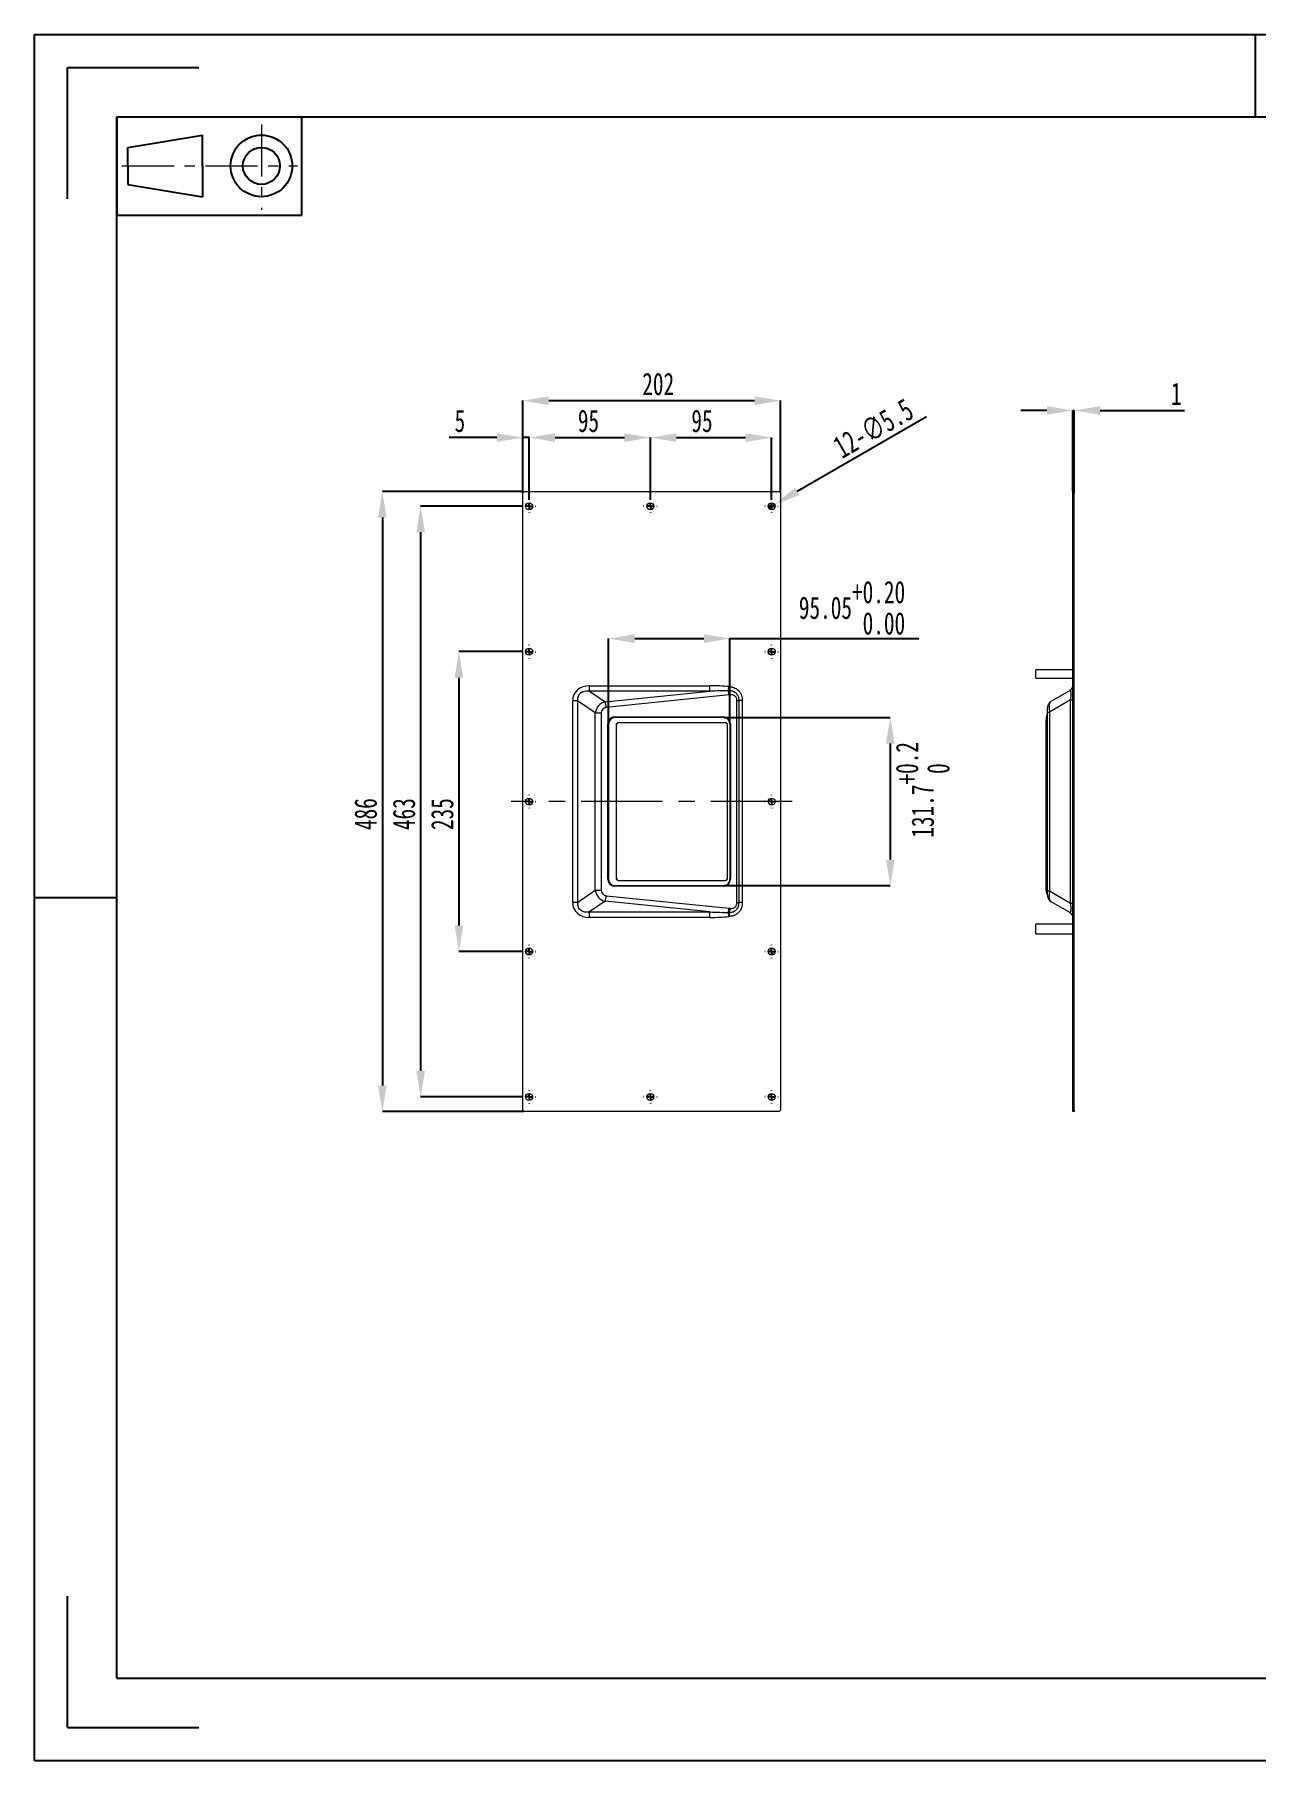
# Model space of a CAD drawing. Header units: millimetres. Extents: x 400 to 783, y 12 to 283.
# Drawn here: x 400.1 to 591.4, y 12.1 to 282.6 of the extents above; entities that cross this region are included whole.
import ezdxf

# ---------------------------------------------------------------- set-up
doc = ezdxf.new("R2010")
doc.units = ezdxf.units.MM
doc.header["$PDSIZE"] = -1
doc.linetypes.add('CENTER', pattern=[10.16, 6.35, -1.27, 1.27, -1.27])
doc.linetypes.add('CENTERX2', pattern=[20.32, 12.7, -2.54, 2.54, -2.54])
doc.layers.add('DEFAULT_1', color=7, linetype='CENTER', lineweight=18)
doc.layers.add('图框', color=7, linetype='Continuous')
doc.styles.add('SLDTEXTSTYLE4', font='TXT', dxfattribs={"width": 0.7})
doc.dimstyles.new('SLDDIMSTYLE0', dxfattribs={"dimtxt": 3.5, "dimasz": 4.08, "dimexe": 0, "dimexo": 0.0625, "dimgap": 0.875, "dimtad": 2, "dimdec": 1, "dimlfac": 5, "dimrnd": 1e-09, "dimzin": 12, "dimdsep": 46, "dimtxsty": 'SLDTEXTSTYLE4', "dimsah": 1, "dimcen": 0.09, "dimadec": 0, "dimazin": 3, "dimtfac": 1, "dimtdec": 1, "dimtofl": 0, "dimtmove": 0, "dimatfit": 3, "dimfxl": 1, "dimfrac": 2, "dimtolj": 1, "dimtzin": 12, "dimarcsym": 0})
doc.dimstyles.new('SLDDIMSTYLE1', dxfattribs={"dimtxt": 3.5, "dimasz": 4.08, "dimexe": 0, "dimexo": 0.0625, "dimgap": 0.875, "dimtad": 2, "dimdec": 1, "dimlfac": 5, "dimrnd": 1e-09, "dimzin": 12, "dimdsep": 46, "dimtxsty": 'SLDTEXTSTYLE4', "dimsah": 1, "dimcen": 0.09, "dimadec": 0, "dimazin": 3, "dimtfac": 1, "dimtdec": 1, "dimtmove": 0, "dimatfit": 0, "dimfxl": 1, "dimfrac": 2, "dimtolj": 1, "dimtzin": 12, "dimarcsym": 0})
doc.dimstyles.new('SLDDIMSTYLE2', dxfattribs={"dimtxt": 3.5, "dimasz": 4.08, "dimexe": 0, "dimexo": 0.0625, "dimgap": 0.875, "dimtad": 2, "dimdec": 1, "dimlfac": 5, "dimrnd": 1e-09, "dimzin": 12, "dimdsep": 46, "dimtxsty": 'SLDTEXTSTYLE4', "dimblk1": 'NONE', "dimsah": 1, "dimcen": 0, "dimadec": 0, "dimazin": 3, "dimtfac": 1, "dimtdec": 1, "dimtmove": 0, "dimatfit": 3, "dimldrblk": 'NONE', "dimfxl": 1, "dimfrac": 2, "dimtolj": 1, "dimtzin": 12, "dimarcsym": 0})
doc.dimstyles.new('SLDDIMSTYLE3', dxfattribs={"dimtxt": 3.5, "dimasz": 4.08, "dimexe": 0, "dimexo": 0.0625, "dimgap": 0.875, "dimtad": 2, "dimdec": 1, "dimlfac": 5, "dimrnd": 1e-09, "dimzin": 12, "dimdsep": 46, "dimtxsty": 'SLDTEXTSTYLE4', "dimsah": 1, "dimcen": 0.09, "dimadec": 0, "dimazin": 3, "dimtol": 1, "dimtp": 0.2, "dimtfac": 1, "dimtdec": 1, "dimtmove": 0, "dimatfit": 0, "dimfxl": 1, "dimfrac": 2, "dimtolj": 1, "dimarcsym": 0})
doc.dimstyles.new('SLDDIMSTYLE4', dxfattribs={"dimtxt": 3.5, "dimasz": 4.08, "dimexe": 0, "dimexo": 0.0625, "dimgap": 0.875, "dimtad": 2, "dimlfac": 5, "dimrnd": 1e-09, "dimzin": 12, "dimdsep": 46, "dimtxsty": 'SLDTEXTSTYLE4', "dimsah": 1, "dimcen": 0.09, "dimadec": 0, "dimazin": 3, "dimtol": 1, "dimtp": 0.2, "dimtfac": 1, "dimtofl": 0, "dimtmove": 0, "dimatfit": 3, "dimfxl": 1, "dimfrac": 2, "dimtolj": 1, "dimtzin": 0, "dimarcsym": 0})

# ---------------------------------------------------------------- blocks, each defined once
blk = doc.blocks.new('_D')
at = {"layer": 'Defpoints', "color": 0, "transparency": 16777216}
for p in [(517.01, 225.24), (476.61, 210.79), (517.01, 210.79)]:
    blk.add_point(p, dxfattribs=at)
at = {"layer": '图框', "color": 0, "lineweight": -2, "transparency": 16777216}
for p, q in [((476.61, 210.85), (476.61, 225.24)), ((480.69, 225.24), (512.93, 225.24)), ((517.01, 210.85), (517.01, 225.24))]:
    blk.add_line(p, q, dxfattribs=at)
at = {"layer": '图框', "color": 0, "transparency": 16777216}
for points in [[(480.69, 225.92), (480.69, 224.56), (476.61, 225.24)], [(512.93, 225.92), (512.93, 224.56), (517.01, 225.24)]]:
    blk.add_solid(points, dxfattribs=at)
at = {"layer": '图框', "color": 0, "transparency": 16777216, "insert": (497.84, 229.61), "char_height": 3.5, "attachment_point": 2, "style": 'SLDTEXTSTYLE4'}
blk.add_mtext('\\A1;202', dxfattribs=at)
blk = doc.blocks.new('_D_1')
at = {"layer": 'Defpoints', "color": 0, "transparency": 16777216}
for p in [(476.81, 210.99), (454.61, 113.79), (476.81, 113.79)]:
    blk.add_point(p, dxfattribs=at)
at = {"layer": '图框', "color": 0, "lineweight": -2, "transparency": 16777216}
for p, q in [((476.74, 210.99), (454.61, 210.99)), ((454.61, 206.91), (454.61, 117.87)), ((476.74, 113.79), (454.61, 113.79))]:
    blk.add_line(p, q, dxfattribs=at)
at = {"layer": '图框', "color": 0, "transparency": 16777216}
for points in [[(453.93, 206.91), (455.29, 206.91), (454.61, 210.99)], [(453.93, 117.87), (455.29, 117.87), (454.61, 113.79)]]:
    blk.add_solid(points, dxfattribs=at)
at = {"layer": '图框', "color": 0, "transparency": 16777216, "insert": (450.23, 160.42), "char_height": 3.5, "attachment_point": 2, "rotation": 90, "style": 'SLDTEXTSTYLE4'}
blk.add_mtext('\\A1;486', dxfattribs=at)
blk = doc.blocks.new('_D_2')
at = {"layer": 'Defpoints', "color": 0, "transparency": 16777216}
for p in [(476.56, 208.69), (460.61, 116.09), (476.56, 116.09)]:
    blk.add_point(p, dxfattribs=at)
at = {"layer": '图框', "color": 0, "lineweight": -2, "transparency": 16777216}
for p, q in [((476.49, 208.69), (460.61, 208.69)), ((460.61, 204.61), (460.61, 120.17)), ((476.49, 116.09), (460.61, 116.09))]:
    blk.add_line(p, q, dxfattribs=at)
at = {"layer": '图框', "color": 0, "transparency": 16777216}
for points in [[(459.93, 204.61), (461.29, 204.61), (460.61, 208.69)], [(459.93, 120.17), (461.29, 120.17), (460.61, 116.09)]]:
    blk.add_solid(points, dxfattribs=at)
at = {"layer": '图框', "color": 0, "transparency": 16777216, "insert": (456.23, 160.42), "char_height": 3.5, "attachment_point": 2, "rotation": 90, "style": 'SLDTEXTSTYLE4'}
blk.add_mtext('\\A1;463', dxfattribs=at)
blk = doc.blocks.new('_D_3')
at = {"layer": 'Defpoints', "color": 0, "transparency": 16777216}
for p in [(476.56, 185.89), (466.61, 138.89), (476.56, 138.89)]:
    blk.add_point(p, dxfattribs=at)
at = {"layer": '图框', "color": 0, "lineweight": -2, "transparency": 16777216}
for p, q in [((476.49, 185.89), (466.61, 185.89)), ((466.61, 181.81), (466.61, 142.97)), ((476.49, 138.89), (466.61, 138.89))]:
    blk.add_line(p, q, dxfattribs=at)
at = {"layer": '图框', "color": 0, "transparency": 16777216}
for points in [[(465.93, 181.81), (467.29, 181.81), (466.61, 185.89)], [(465.93, 142.97), (467.29, 142.97), (466.61, 138.89)]]:
    blk.add_solid(points, dxfattribs=at)
at = {"layer": '图框', "color": 0, "transparency": 16777216, "insert": (462.23, 160.42), "char_height": 3.5, "attachment_point": 2, "rotation": 90, "style": 'SLDTEXTSTYLE4'}
blk.add_mtext('\\A1;235', dxfattribs=at)
blk = doc.blocks.new('_D_4')
at = {"layer": 'Defpoints', "color": 0, "transparency": 16777216}
for p in [(477.61, 219.45), (476.61, 210.79), (477.61, 209.74)]:
    blk.add_point(p, dxfattribs=at)
at = {"layer": '图框', "color": 0, "lineweight": -2, "transparency": 16777216}
for p, q in [((472.53, 219.45), (465.06, 219.45)), ((476.61, 210.85), (476.61, 219.45)), ((477.61, 219.45), (476.61, 219.45)), ((477.61, 209.8), (477.61, 219.45)), ((481.69, 219.45), (485.77, 219.45))]:
    blk.add_line(p, q, dxfattribs=at)
at = {"layer": '图框', "color": 0, "transparency": 16777216}
for points in [[(472.53, 220.13), (472.53, 218.77), (476.61, 219.45)], [(481.69, 220.13), (481.69, 218.77), (477.61, 219.45)]]:
    blk.add_solid(points, dxfattribs=at)
at = {"layer": '图框', "color": 0, "transparency": 16777216, "insert": (466.76, 223.83), "char_height": 3.5, "attachment_point": 2, "style": 'SLDTEXTSTYLE4'}
blk.add_mtext('\\A1;5', dxfattribs=at)
blk = doc.blocks.new('_D_5')
at = {"layer": 'Defpoints', "color": 0, "transparency": 16777216}
for p in [(496.61, 219.45), (477.61, 209.74), (496.61, 209.74)]:
    blk.add_point(p, dxfattribs=at)
at = {"layer": '图框', "color": 0, "lineweight": -2, "transparency": 16777216}
for p, q in [((477.61, 209.8), (477.61, 219.45)), ((481.69, 219.45), (492.53, 219.45)), ((496.61, 209.8), (496.61, 219.45))]:
    blk.add_line(p, q, dxfattribs=at)
at = {"layer": '图框', "color": 0, "transparency": 16777216}
for points in [[(481.69, 220.13), (481.69, 218.77), (477.61, 219.45)], [(492.53, 220.13), (492.53, 218.77), (496.61, 219.45)]]:
    blk.add_solid(points, dxfattribs=at)
at = {"layer": '图框', "color": 0, "transparency": 16777216, "insert": (486.91, 223.83), "char_height": 3.5, "attachment_point": 2, "style": 'SLDTEXTSTYLE4'}
blk.add_mtext('\\A1;95', dxfattribs=at)
blk = doc.blocks.new('_D_6')
at = {"layer": 'Defpoints', "color": 0, "transparency": 16777216}
for p in [(515.61, 219.45), (496.61, 209.74), (515.61, 209.74)]:
    blk.add_point(p, dxfattribs=at)
at = {"layer": '图框', "color": 0, "lineweight": -2, "transparency": 16777216}
for p, q in [((496.61, 209.8), (496.61, 219.45)), ((500.69, 219.45), (511.53, 219.45)), ((515.61, 209.8), (515.61, 219.45))]:
    blk.add_line(p, q, dxfattribs=at)
at = {"layer": '图框', "color": 0, "transparency": 16777216}
for points in [[(500.69, 220.13), (500.69, 218.77), (496.61, 219.45)], [(511.53, 220.13), (511.53, 218.77), (515.61, 219.45)]]:
    blk.add_solid(points, dxfattribs=at)
at = {"layer": '图框', "color": 0, "transparency": 16777216, "insert": (504.7, 223.83), "char_height": 3.5, "attachment_point": 2, "style": 'SLDTEXTSTYLE4'}
blk.add_mtext('\\A1;95', dxfattribs=at)
blk = doc.blocks.new('_D_7')
at = {"layer": 'Defpoints', "color": 0, "transparency": 16777216}
for p in [(515.13, 208.41), (516.08, 208.96)]:
    blk.add_point(p, dxfattribs=at)
at = {"layer": '图框', "color": 0, "lineweight": -2, "transparency": 16777216}
for p, q in [((539.86, 222.69), (519.62, 211)), ((515.13, 208.41), (516.08, 208.96))]:
    blk.add_line(p, q, dxfattribs=at)
at = {"layer": '图框', "color": 0, "transparency": 16777216}
blk.add_solid([(519.28, 211.59), (519.96, 210.41), (516.08, 208.96)], dxfattribs=at)
at = {"layer": '图框', "color": 0, "transparency": 16777216, "insert": (524.89, 219.1), "char_height": 3.5, "attachment_point": 1, "rotation": 30, "style": 'SLDTEXTSTYLE4'}
blk.add_mtext('\\A1;12-∅5.5', dxfattribs=at)
blk = doc.blocks.new('_NONE')
blk = doc.blocks.new('_D_8')
at = {"layer": 'Defpoints', "color": 0, "transparency": 16777216}
for p in [(508.1, 175.56), (508.1, 149.22), (534.21, 149.22)]:
    blk.add_point(p, dxfattribs=at)
at = {"layer": '图框', "color": 0, "lineweight": -2, "transparency": 16777216}
for p, q in [((508.16, 175.56), (534.21, 175.56)), ((534.21, 171.48), (534.21, 153.3)), ((508.16, 149.22), (534.21, 149.22))]:
    blk.add_line(p, q, dxfattribs=at)
at = {"layer": '图框', "color": 0, "transparency": 16777216}
for points in [[(533.53, 171.48), (534.89, 171.48), (534.21, 175.56)], [(533.53, 153.3), (534.89, 153.3), (534.21, 149.22)]]:
    blk.add_solid(points, dxfattribs=at)
at = {"layer": '图框', "color": 0, "transparency": 16777216, "insert": (535.08, 164.22), "char_height": 3.5, "attachment_point": 2, "rotation": 90, "style": 'SLDTEXTSTYLE4'}
blk.add_mtext('\\A1;131.7\\S+0.2^  0;', dxfattribs=at)
blk = doc.blocks.new('_D_9')
at = {"layer": 'Defpoints', "color": 0, "transparency": 16777216}
for p in [(509.08, 187.94), (490.07, 174.56), (509.08, 174.56)]:
    blk.add_point(p, dxfattribs=at)
at = {"layer": '图框', "color": 0, "lineweight": -2, "transparency": 16777216}
for p, q in [((490.07, 174.62), (490.07, 187.94)), ((494.15, 187.94), (505, 187.94)), ((509.08, 174.62), (509.08, 187.94)), ((509.08, 187.94), (538.68, 187.94))]:
    blk.add_line(p, q, dxfattribs=at)
at = {"layer": '图框', "color": 0, "transparency": 16777216}
for points in [[(494.15, 188.62), (494.15, 187.26), (490.07, 187.94)], [(505, 188.62), (505, 187.26), (509.08, 187.94)]]:
    blk.add_solid(points, dxfattribs=at)
at = {"layer": '图框', "color": 0, "transparency": 16777216, "insert": (528.21, 196.98), "char_height": 3.5, "attachment_point": 2, "style": 'SLDTEXTSTYLE4'}
blk.add_mtext('\\A1;95.05\\S+0.20^  0.00;', dxfattribs=at)
blk = doc.blocks.new('SW_CENTERMARKSYMBOL_0')
at = {"layer": '图框', "color": 0}
for p, q in [((-1, 0), (-1.05, 0)), ((0, 0), (-0.5, 0)), ((0, 1), (0, 1.05)), ((0, 0), (0, 0.5)), ((0, 0), (0, -0.5)), ((0, 0), (0.5, 0)), ((1, 0), (1.05, 0)), ((0, -1), (0, -1.05))]:
    blk.add_line(p, q, dxfattribs=at)
blk = doc.blocks.new('SW_CENTERMARKSYMBOL_1')
at = {"layer": '图框', "color": 0}
for p, q in [((-1, 0), (-1.05, 0)), ((0, 0), (-0.5, 0)), ((0, 1), (0, 1.05)), ((0, 0), (0, 0.5)), ((0, 0), (0, -0.5)), ((0, 0), (0.5, 0)), ((1, 0), (1.05, 0)), ((0, -1), (0, -1.05))]:
    blk.add_line(p, q, dxfattribs=at)
blk = doc.blocks.new('SW_CENTERMARKSYMBOL_2')
at = {"layer": '图框', "color": 0}
for p, q in [((-1, 0), (-1.05, 0)), ((0, 0), (-0.5, 0)), ((0, 1), (0, 1.05)), ((0, 0), (0, 0.5)), ((0, 0), (0, -0.5)), ((0, 0), (0.5, 0)), ((1, 0), (1.05, 0)), ((0, -1), (0, -1.05))]:
    blk.add_line(p, q, dxfattribs=at)
blk = doc.blocks.new('SW_CENTERMARKSYMBOL_3')
at = {"layer": '图框', "color": 0}
for p, q in [((-1, 0), (-1.05, 0)), ((0, 0), (-0.5, 0)), ((0, 1), (0, 1.05)), ((0, 0), (0, 0.5)), ((0, 0), (0, -0.5)), ((0, 0), (0.5, 0)), ((1, 0), (1.05, 0)), ((0, -1), (0, -1.05))]:
    blk.add_line(p, q, dxfattribs=at)
blk = doc.blocks.new('SW_CENTERMARKSYMBOL_4')
at = {"layer": '图框', "color": 0}
for p, q in [((-1, 0), (-1.05, 0)), ((0, 0), (-0.5, 0)), ((0, 1), (0, 1.05)), ((0, 0), (0, 0.5)), ((0, 0), (0, -0.5)), ((0, 0), (0.5, 0)), ((1, 0), (1.05, 0)), ((0, -1), (0, -1.05))]:
    blk.add_line(p, q, dxfattribs=at)
blk = doc.blocks.new('SW_CENTERMARKSYMBOL_5')
at = {"layer": '图框', "color": 0}
for p, q in [((-1, 0), (-1.05, 0)), ((0, 0), (-0.5, 0)), ((0, 1), (0, 1.05)), ((0, 0), (0, 0.5)), ((0, 0), (0, -0.5)), ((0, 0), (0.5, 0)), ((1, 0), (1.05, 0)), ((0, -1), (0, -1.05))]:
    blk.add_line(p, q, dxfattribs=at)
blk = doc.blocks.new('SW_CENTERMARKSYMBOL_6')
at = {"layer": '图框', "color": 0}
for p, q in [((-1, 0), (-1.05, 0)), ((0, 0), (-0.5, 0)), ((0, 1), (0, 1.05)), ((0, 0), (0, 0.5)), ((0, 0), (0, -0.5)), ((0, 0), (0.5, 0)), ((1, 0), (1.05, 0)), ((0, -1), (0, -1.05))]:
    blk.add_line(p, q, dxfattribs=at)
blk = doc.blocks.new('SW_CENTERMARKSYMBOL_7')
at = {"layer": '图框', "color": 0}
for p, q in [((-1, 0), (-1.05, 0)), ((0, 0), (-0.5, 0)), ((0, 1), (0, 1.05)), ((0, 0), (0, 0.5)), ((0, 0), (0, -0.5)), ((0, 0), (0.5, 0)), ((1, 0), (1.05, 0)), ((0, -1), (0, -1.05))]:
    blk.add_line(p, q, dxfattribs=at)
blk = doc.blocks.new('SW_CENTERMARKSYMBOL_8')
at = {"layer": '图框', "color": 0}
for p, q in [((-1, 0), (-1.05, 0)), ((0, 0), (-0.5, 0)), ((0, 1), (0, 1.05)), ((0, 0), (0, 0.5)), ((0, 0), (0, -0.5)), ((0, 0), (0.5, 0)), ((1, 0), (1.05, 0)), ((0, -1), (0, -1.05))]:
    blk.add_line(p, q, dxfattribs=at)
blk = doc.blocks.new('SW_CENTERMARKSYMBOL_9')
at = {"layer": '图框', "color": 0}
for p, q in [((-1, 0), (-1.05, 0)), ((0, 0), (-0.5, 0)), ((0, 1), (0, 1.05)), ((0, 0), (0, 0.5)), ((0, 0), (0, -0.5)), ((0, 0), (0.5, 0)), ((1, 0), (1.05, 0)), ((0, -1), (0, -1.05))]:
    blk.add_line(p, q, dxfattribs=at)
blk = doc.blocks.new('SW_CENTERMARKSYMBOL_10')
at = {"layer": '图框', "color": 0}
for p, q in [((-1, 0), (-1.05, 0)), ((0, 0), (-0.5, 0)), ((0, 1), (0, 1.05)), ((0, 0), (0, 0.5)), ((0, 0), (0, -0.5)), ((0, 0), (0.5, 0)), ((1, 0), (1.05, 0)), ((0, -1), (0, -1.05))]:
    blk.add_line(p, q, dxfattribs=at)
blk = doc.blocks.new('SW_CENTERMARKSYMBOL_11')
at = {"layer": '图框', "color": 0}
for p, q in [((-1, 0), (-1.05, 0)), ((0, 0), (-0.5, 0)), ((0, 1), (0, 1.05)), ((0, 0), (0, 0.5)), ((0, 0), (0, -0.5)), ((0, 0), (0.5, 0)), ((1, 0), (1.05, 0)), ((0, -1), (0, -1.05))]:
    blk.add_line(p, q, dxfattribs=at)
blk = doc.blocks.new('_D_10')
at = {"layer": 'Defpoints', "color": 0, "transparency": 16777216}
for p in [(563.03, 223.7), (562.83, 210.99), (563.03, 210.99)]:
    blk.add_point(p, dxfattribs=at)
at = {"layer": '图框', "color": 0, "lineweight": -2, "transparency": 16777216}
for p, q in [((558.75, 223.7), (554.67, 223.7)), ((562.83, 211.05), (562.83, 223.7)), ((562.83, 223.7), (563.03, 223.7)), ((563.03, 211.05), (563.03, 223.7)), ((567.11, 223.7), (580.31, 223.7))]:
    blk.add_line(p, q, dxfattribs=at)
at = {"layer": '图框', "color": 0, "transparency": 16777216}
for points in [[(558.75, 224.38), (558.75, 223.02), (562.83, 223.7)], [(567.11, 224.38), (567.11, 223.02), (563.03, 223.7)]]:
    blk.add_solid(points, dxfattribs=at)
at = {"layer": '图框', "color": 0, "transparency": 16777216, "insert": (579.03, 228.08), "char_height": 3.5, "attachment_point": 2, "style": 'SLDTEXTSTYLE4'}
blk.add_mtext('\\A1;1', dxfattribs=at)
blk = doc.blocks.new('96_1')
at = {"color": 7, "linetype": 'Continuous'}
for p, q in [((-11.25, 6), (-11.25, -6)), ((11.25, -6), (11.25, 6)), ((-9.93, 2.25), (-0.82, 3.75)), ((-9.93, 0), (-9.93, 2.25)), ((-0.82, 0), (-0.82, 3.75)), ((-9.93, 0), (-9.93, -2.25)), ((-0.82, 0), (-0.82, -3.75)), ((-9.93, -2.25), (-0.82, -3.75)), ((-11.25, -6), (11.25, -6))]:
    blk.add_line(p, q, dxfattribs=at)
for radius in [3.75, 2.25]:
    blk.add_circle((6.34, 0), radius, dxfattribs=at)
at = {"layer": 'DEFAULT_1', "color": 1, "linetype": 'CENTER'}
for p, q in [((6.34, 5.05), (6.34, -5.36)), ((-10.64, 0), (10.74, 0))]:
    blk.add_line(p, q, dxfattribs=at)

msp = doc.modelspace()

# ---------------------------------------------------------------- linework, layer by layer
at = {"color": 7, "linetype": 'Continuous'}
for p, q in [((400.0975, 12.0568), (400.0975, 282.6416)), ((400.0975, 282.6416), (782.7818, 282.6416)), ((591.4396, 269.7566), (591.4396, 282.6416)), ((405.2515, 256.8716), (405.2515, 277.4876)), ((405.2515, 277.4876), (425.8674, 277.4876)), ((412.9824, 24.9418), (412.9824, 269.7566)), ((412.9824, 269.7566), (769.8968, 269.7566)), ((400.0975, 147.3492), (412.9824, 147.3492)), ((405.2515, 17.2108), (405.2515, 37.8267)), ((412.9824, 24.9418), (769.8968, 24.9418)), ((405.2515, 17.2108), (425.8674, 17.2108)), ((400.0975, 12.0568), (782.7818, 12.0568))]:
    msp.add_line(p, q, dxfattribs=at)
at = {"color": 7, "linetype": 'Continuous', "lineweight": 15}
for p, q in [((476.8073, 210.986), (476.6073, 210.786)), ((476.6073, 113.986), (476.6073, 210.786)), ((476.8073, 210.986), (516.8073, 210.986)), ((517.0073, 210.786), (516.8073, 210.986)), ((517.0073, 210.786), (517.0073, 113.986)), ((562.8307, 210.986), (563.0307, 210.986)), ((562.8307, 210.786), (562.8307, 210.986)), ((563.0307, 210.786), (562.8307, 210.786)), ((562.8307, 113.986), (562.8307, 210.786)), ((563.0307, 210.986), (563.0307, 210.786)), ((563.0307, 113.986), (563.0307, 210.786)), ((562.8307, 183.061), (557.0307, 183.061)), ((557.0307, 181.711), (557.0307, 183.061)), ((557.0307, 181.711), (562.8307, 181.711)), ((487.0918, 179.6818), (487.0918, 180.5478)), ((487.0918, 180.5478), (505.9282, 180.5478)), ((505.9282, 179.6818), (487.0918, 179.6818)), ((487.0918, 179.6818), (489.5196, 178.0114)), ((489.5196, 178.0114), (505.9282, 179.6818)), ((508.9374, 179.1045), (489.6932, 177.1453)), ((505.9282, 179.6818), (505.9282, 180.5478)), ((508.829, 179.7627), (508.8943, 180.4209)), ((509.0207, 179.7634), (509.0848, 180.4019)), ((559.4204, 178.117), (562.3307, 179.7973)), ((485.2003, 178.1971), (484.4342, 178.1971)), ((484.4342, 146.5748), (484.4342, 178.1971)), ((485.2003, 178.1971), (485.2003, 146.5748)), ((487.9818, 176.2832), (485.2003, 178.1971)), ((487.9818, 148.4887), (487.9818, 176.2832)), ((487.9818, 176.2832), (488.9215, 176.2832)), ((488.9215, 176.2832), (488.9215, 148.4887)), ((510.1651, 178.218), (510.5047, 178.218)), ((510.1651, 146.5539), (510.1651, 178.218)), ((511.018, 178.218), (510.5047, 178.218)), ((510.5047, 146.5539), (510.5047, 178.218)), ((511.018, 178.218), (511.018, 146.5539)), ((558.7843, 176.3888), (558.7843, 148.3831)), ((558.7843, 176.3888), (559.1415, 176.3888)), ((562.4735, 178.3125), (559.1415, 176.3888)), ((559.1415, 176.3888), (559.1415, 148.3831)), ((562.4735, 146.4594), (562.4735, 178.3125)), ((562.4735, 178.3125), (562.8307, 178.3125)), ((489.9217, 150.216), (489.9217, 174.556)), ((490.0376, 174.556), (489.9217, 174.556)), ((490.055, 174.556), (490.0376, 174.556)), ((490.0376, 174.556), (490.0376, 150.216)), ((490.055, 174.556), (490.055, 150.216)), ((491.005, 175.656), (508.0816, 175.656)), ((508.099, 175.556), (491.0224, 175.556)), ((491.2367, 174.356), (491.2367, 150.416)), ((491.2853, 174.356), (491.2367, 174.356)), ((491.2853, 150.416), (491.2853, 174.356)), ((508.3133, 174.756), (491.6306, 174.756)), ((508.7072, 150.416), (508.7072, 174.356)), ((509.0823, 174.556), (509.0823, 150.216)), ((509.0823, 174.556), (509.1649, 174.556)), ((509.1649, 174.556), (509.1649, 150.216)), ((558.7843, 175.109), (558.6426, 175.109)), ((558.6426, 148.8594), (558.6426, 175.109)), ((489.9217, 150.216), (490.0376, 150.216)), ((490.055, 150.216), (490.0376, 150.216)), ((508.0816, 149.116), (491.005, 149.116)), ((491.0224, 149.216), (508.099, 149.216)), ((491.2367, 150.416), (491.2853, 150.416)), ((491.6306, 150.016), (508.3133, 150.016)), ((509.1649, 150.216), (509.0823, 150.216)), ((558.6426, 148.8594), (558.7843, 148.8594)), ((485.2003, 146.5748), (484.4342, 146.5748)), ((485.2003, 146.5748), (487.9818, 148.4887)), ((489.5196, 146.7605), (487.0918, 145.0901)), ((487.9818, 148.4887), (488.9215, 148.4887)), ((505.9282, 145.0901), (489.5196, 146.7605)), ((489.6932, 147.6266), (508.9374, 145.6674)), ((510.1651, 146.5539), (510.5047, 146.5539)), ((511.018, 146.5539), (510.5047, 146.5539)), ((558.7843, 148.3831), (559.1415, 148.3831)), ((559.1415, 148.3831), (562.4735, 146.4594)), ((562.3307, 144.9746), (559.4204, 146.6549)), ((562.4735, 146.4594), (562.8307, 146.4594)), ((487.0918, 144.2241), (487.0918, 145.0901)), ((487.0918, 145.0901), (505.9282, 145.0901)), ((505.9282, 144.2241), (487.0918, 144.2241)), ((505.9282, 144.2241), (505.9282, 145.0901)), ((508.8943, 144.351), (508.829, 145.0092)), ((509.0848, 144.37), (509.0207, 145.0085)), ((562.8307, 143.1429), (557.0307, 143.1429)), ((557.0307, 141.629), (557.0307, 143.1429)), ((557.0307, 141.629), (562.8307, 141.629)), ((476.6073, 113.986), (476.8073, 113.786)), ((516.8073, 113.786), (476.8073, 113.786)), ((516.8073, 113.786), (517.0073, 113.986)), ((562.8307, 113.986), (563.0307, 113.986)), ((562.8307, 113.786), (562.8307, 113.986)), ((563.0307, 113.786), (562.8307, 113.786)), ((563.0307, 113.986), (563.0307, 113.786))]:
    msp.add_line(p, q, dxfattribs=at)
at = {"color": 2, "linetype": 'Continuous'}
for p, q in [((537.9669, 24.9418), (568.8909, 24.9418)), ((568.8909, 24.9418), (589.5069, 24.9418)), ((589.5069, 24.9418), (620.4309, 24.9418))]:
    msp.add_line(p, q, dxfattribs=at)
at = {"color": 7, "linetype": 'Continuous', "lineweight": 15, "flags": 128}
msp.add_lwpolyline([(558.8162, 147.8594), (558.7824, 147.8786), (558.7498, 147.9355), (558.7198, 148.0279), (558.6934, 148.1523), (558.6718, 148.3038), (558.6558, 148.4767), (558.6459, 148.6643), (558.6426, 148.8594)], dxfattribs=at)
at = {"color": 7, "linetype": 'Continuous', "lineweight": 15}
for centre in [(477.6073, 208.686), (496.6073, 208.686), (515.6073, 208.686), (477.6073, 185.886), (515.6073, 185.886), (477.6073, 162.386), (515.6073, 162.386), (477.6073, 138.886), (515.6073, 138.886), (477.6073, 116.086), (496.6073, 116.086), (515.6073, 116.086)]:
    msp.add_circle(centre, 0.55, dxfattribs=at)
for centre, radius, start, end in [((504.2915, 178.6773), 4.6656, 5.25336, 13.452443), ((504.4018, 178.6426), 4.7529, 5.825311, 13.640008), ((561.8307, 180.6633), 1, 300, 0), ((486.1614, 176.8876), 3.5412, 4.17387, 18.502364), ((560.6575, 175.3202), 2.026, 157.608087, 185.983209), ((491.0135, 174.5642), 1.0917, 90.441905, 180.435192), ((491.0301, 174.5635), 0.9925, 90.441905, 180.435192), ((491.0474, 174.5635), 0.9925, 90.441905, 180.435192), ((491.162, 175.6317), 0.1589, 171.220539, 208.481613), ((491.6337, 174.359), 0.397, 90.441905, 180.435192), ((491.6823, 174.359), 0.397, 90.441905, 180.435192), ((508.2386, 175.6317), 0.1589, 171.220539, 208.481613), ((508.0732, 174.5642), 1.0917, 359.564808, 89.558095), ((508.0913, 174.5635), 0.9925, 359.564808, 89.558095), ((508.3102, 174.359), 0.397, 359.564808, 89.558095), ((491.0135, 150.2077), 1.0917, 179.564808, 269.558095), ((491.0301, 150.2084), 0.9925, 179.564808, 269.558095), ((491.0474, 150.2084), 0.9925, 179.564808, 269.558095), ((491.162, 149.1402), 0.1589, 151.518387, 188.779461), ((491.6337, 150.4129), 0.397, 179.564808, 269.558095), ((491.6823, 150.4129), 0.397, 179.564808, 269.558095), ((508.2386, 149.1402), 0.1589, 151.518387, 188.779461), ((508.0732, 150.2077), 1.0917, 270.441905, 0.435192), ((508.0913, 150.2084), 0.9925, 270.441905, 0.435192), ((508.3102, 150.4129), 0.397, 270.441905, 0.435192), ((486.1614, 147.8843), 3.5412, 341.497636, 355.82613), ((504.2915, 146.0946), 4.6656, 346.547557, 354.74664), ((504.4018, 146.1293), 4.7529, 346.359992, 354.174689), ((561.8307, 144.1086), 1, 0, 60)]:
    msp.add_arc(centre, radius, start, end, dxfattribs=at)
for centre, major_axis, ratio, start_param, end_param in [((488.3505, 177.0837), (3.5277, -2.4273), 0.70058294, 2.34717608, 3.5907714), ((488.3505, 177.0837), (2.9506, -2.0302), 0.55841506, 2.34717608, 3.5907714), ((500.2569, 178.2384), (-11.5158, -1.1723), 0.17278201, 3.84683856, 4.17995165), ((500.2569, 178.2384), (11.3439, 1.1548), 0.08770009, 0.70524591, 1.038359), ((561.8307, 177.1992), (0.5698, 2.613), 0.16438294, 5.18807641, 6.43167172), ((489.885, 176.0279), (0.1773, 2.0172), 0.94820326, 0.283861, 1.52745631), ((490.0587, 176.0279), (0.9096, -0.8604), 0.79309889, 2.54162059, 3.7852159), ((559.9848, 176.1335), (-0.4837, 2.016), 0.37556143, 0.11085604, 1.35445135), ((488.3505, 147.6882), (-3.5277, -2.4273), 0.70058294, 5.83400657, 7.07760188), ((488.3505, 147.6882), (2.9506, 2.0302), 0.55841506, 2.69241391, 3.93600922), ((489.885, 148.7441), (-0.1773, 2.0172), 0.94820326, 1.61413635, 2.85773166), ((490.0587, 148.7441), (0.9096, 0.8604), 0.79309889, 2.49796941, 3.74156472), ((559.9848, 148.6384), (0.4837, 2.016), 0.37556143, 1.78714131, 3.03073662), ((561.8307, 147.5727), (-0.5698, 2.613), 0.16438294, 2.99310624, 4.23670155), ((500.2569, 146.5335), (11.3439, -1.1548), 0.08770009, 5.24482631, 5.5779394), ((500.2569, 146.5335), (11.5158, -1.1723), 0.17278201, 5.24482631, 5.5779394)]:
    msp.add_ellipse(centre, major_axis=major_axis, ratio=ratio, start_param=start_param, end_param=end_param, dxfattribs=at)
for points in [[(509.0207, 179.7634), (508.9568, 179.763), (508.8929, 179.7628), (508.829, 179.7627)], [(508.8943, 180.4209), (508.9578, 180.4146), (509.0213, 180.4083), (509.0848, 180.4019)], [(509.1302, 179.125), (509.066, 179.1178), (509.0017, 179.111), (508.9374, 179.1045)], [(508.829, 145.0092), (508.8929, 145.0091), (508.9568, 145.0089), (509.0207, 145.0085)], [(509.0848, 144.37), (509.0213, 144.3637), (508.9578, 144.3573), (508.8943, 144.351)], [(508.9374, 145.6674), (509.0017, 145.6609), (509.066, 145.6541), (509.1302, 145.6469)]]:
    msp.add_open_spline(points, degree=3, dxfattribs=at)
for points, knots in [([(510.5047, 178.218), (510.5047, 178.3185), (510.497, 178.4176), (510.4649, 178.6131), (510.4405, 178.7094), (510.3724, 178.8988), (510.3298, 178.9888), (510.2524, 179.1162), (510.2244, 179.1574), (510.1636, 179.2371), (510.1308, 179.2755), (510.0279, 179.3837), (509.9522, 179.4477), (509.8281, 179.5316), (509.7848, 179.5576), (509.6965, 179.6045), (509.6514, 179.6255), (509.5593, 179.663), (509.5124, 179.6795), (509.4168, 179.708), (509.3679, 179.7201), (509.2205, 179.7496), (509.1211, 179.7604), (509.0207, 179.7634)], [0, 0, 0, 0, 0.125, 0.125, 0.25, 0.25, 0.375, 0.375, 0.4375, 0.4375, 0.5, 0.5, 0.625, 0.625, 0.6875, 0.6875, 0.75, 0.75, 0.8125, 0.8125, 0.875, 0.875, 1, 1, 1, 1]), ([(509.0848, 180.4019), (509.1522, 180.3951), (509.2191, 180.3856), (509.3519, 180.3611), (509.4181, 180.346), (509.6128, 180.2923), (509.7383, 180.2455), (509.9797, 180.1283), (510.0962, 180.0571), (510.3094, 179.8954), (510.4073, 179.8045), (510.5405, 179.6523), (510.5826, 179.5989), (510.6602, 179.4893), (510.6961, 179.4328), (510.7621, 179.3167), (510.7922, 179.257), (510.847, 179.1344), (510.8716, 179.0712), (510.9364, 178.8796), (510.9674, 178.7498), (511.0082, 178.4865), (511.018, 178.3531), (511.018, 178.218)], [0, 0, 0, 0, 0.0625, 0.0625, 0.125, 0.125, 0.25, 0.25, 0.375, 0.375, 0.5, 0.5, 0.5625, 0.5625, 0.625, 0.625, 0.6875, 0.6875, 0.75, 0.75, 0.875, 0.875, 1, 1, 1, 1]), ([(510.1651, 178.218), (510.1651, 178.3519), (510.143, 178.4856), (510.0702, 178.67), (510.0387, 178.7298), (509.9638, 178.8379), (509.9203, 178.8868), (509.8452, 178.9519), (509.8187, 178.972), (509.7639, 179.0083), (509.7355, 179.0246), (509.6475, 179.0683), (509.5845, 179.0904), (509.394, 179.1357), (509.2612, 179.1396), (509.1302, 179.125)], [0, 0, 0, 0, 0.25, 0.25, 0.375, 0.375, 0.5, 0.5, 0.5625, 0.5625, 0.625, 0.625, 0.75, 0.75, 1, 1, 1, 1]), ([(559.4204, 178.117), (559.352, 178.0711), (559.2294, 177.9888), (559.0928, 177.8308), (558.9942, 177.6733), (558.9207, 177.5034), (558.8628, 177.3052), (558.8221, 177.0762), (558.7952, 176.8023), (558.7853, 176.5702), (558.7845, 176.4299), (558.7843, 176.3888)], [0, 0, 0, 0, 0.11994725, 0.21511455, 0.30991131, 0.40722193, 0.51757889, 0.66590589, 0.80033302, 0.94148155, 1, 1, 1, 1]), ([(509.0207, 145.0085), (509.121, 145.0115), (509.2199, 145.0223), (509.3662, 145.0514), (509.4145, 145.0633), (509.5105, 145.0918), (509.558, 145.1084), (509.6964, 145.1646), (509.7841, 145.2109), (509.9083, 145.2944), (509.9487, 145.3248), (510.025, 145.3892), (510.0973, 145.4573), (510.1618, 145.5327), (510.2223, 145.6116), (510.2507, 145.6531), (510.3291, 145.7816), (510.3717, 145.8715), (510.4394, 146.0589), (510.4645, 146.157), (510.497, 146.3539), (510.5047, 146.4534), (510.5047, 146.5539)], [0, 0, 0, 0, 0.125, 0.125, 0.1875, 0.1875, 0.25, 0.25, 0.375, 0.375, 0.4375, 0.4375, 0.5, 0.5625, 0.5625, 0.625, 0.625, 0.75, 0.75, 0.875, 0.875, 1, 1, 1, 1]), ([(511.018, 146.5539), (511.018, 146.4186), (511.0081, 146.2834), (510.9664, 146.017), (510.9349, 145.8867), (510.8484, 145.6328), (510.7927, 145.5082), (510.6596, 145.2757), (510.5822, 145.1669), (510.4488, 145.0151), (510.4013, 144.9664), (510.3028, 144.8752), (510.2515, 144.8324), (510.092, 144.7121), (509.9781, 144.6427), (509.7959, 144.5545), (509.7336, 144.528), (509.6079, 144.4811), (509.5443, 144.4606), (509.3511, 144.4077), (509.2194, 144.3836), (509.0848, 144.37)], [0, 0, 0, 0, 0.125, 0.125, 0.25, 0.25, 0.375, 0.375, 0.5, 0.5, 0.5625, 0.5625, 0.625, 0.625, 0.75, 0.75, 0.8125, 0.8125, 0.875, 0.875, 1, 1, 1, 1]), ([(509.1302, 145.6469), (509.1956, 145.6396), (509.2611, 145.637), (509.3925, 145.6428), (509.4576, 145.6513), (509.5526, 145.6739), (509.5839, 145.6831), (509.6458, 145.7051), (509.6764, 145.718), (509.7646, 145.7617), (509.8193, 145.7977), (509.9196, 145.8844), (509.9636, 145.9338), (510.0387, 146.0422), (510.0701, 146.1018), (510.1187, 146.2249), (510.1365, 146.2894), (510.1597, 146.4207), (510.1651, 146.487), (510.1651, 146.5539)], [0, 0, 0, 0, 0.125, 0.125, 0.25, 0.25, 0.3125, 0.3125, 0.375, 0.375, 0.5, 0.5, 0.625, 0.625, 0.75, 0.75, 0.875, 0.875, 1, 1, 1, 1]), ([(558.7843, 148.3831), (558.7847, 148.3315), (558.7856, 148.1833), (558.7973, 147.9406), (558.8263, 147.6626), (558.8715, 147.4275), (558.9378, 147.2216), (559.0244, 147.0423), (559.1458, 146.8725), (559.2834, 146.7409), (559.3839, 146.6778), (559.4204, 146.6549)], [0, 0, 0, 0, 0.07339119, 0.21089434, 0.35112681, 0.50759155, 0.62044982, 0.72111176, 0.82663853, 0.93714957, 1, 1, 1, 1])]:
    msp.add_open_spline(points, degree=3, knots=knots, dxfattribs=at)
at = {"layer": '图框', "linetype": 'CENTERX2', "lineweight": 0}
msp.add_line((518.8073, 162.386), (474.8073, 162.386), dxfattribs=at)

# ---------------------------------------------------------------- block references
at = {"color": 2, "linetype": 'Continuous', "xscale": 1.288499418886255, "yscale": 1.288499418886255, "zscale": 1.288499418886255}
msp.add_blockref('96_1', (427.4909, 262.0456), dxfattribs=at)
at = {"layer": '图框'}
for name, p in [('SW_CENTERMARKSYMBOL_9', (477.6073, 208.686)), ('SW_CENTERMARKSYMBOL_10', (496.6073, 208.686)), ('SW_CENTERMARKSYMBOL_0', (515.6073, 208.686)), ('SW_CENTERMARKSYMBOL_8', (477.6073, 185.886)), ('SW_CENTERMARKSYMBOL_11', (515.6073, 185.886)), ('SW_CENTERMARKSYMBOL_1', (477.6073, 162.386)), ('SW_CENTERMARKSYMBOL_2', (515.6073, 162.386)), ('SW_CENTERMARKSYMBOL_6', (477.6073, 138.886)), ('SW_CENTERMARKSYMBOL_7', (515.6073, 138.886)), ('SW_CENTERMARKSYMBOL_3', (477.6073, 116.086)), ('SW_CENTERMARKSYMBOL_5', (496.6073, 116.086)), ('SW_CENTERMARKSYMBOL_4', (515.6073, 116.086))]:
    msp.add_blockref(name, p, dxfattribs=at)

# ---------------------------------------------------------------- dimensions: what is measured, and where the dimension line sits
at = {"layer": '图框', "color": 3}
for base, p1, p2, dimstyle, picture, middle in [((517.0073, 225.2367), (476.6073, 210.786), (517.0073, 210.786), 'SLDDIMSTYLE0', '_D', (497.8445, 225.2367)), ((563.0307, 223.7048), (562.8307, 210.986), (563.0307, 210.986), 'SLDDIMSTYLE1', '_D_10', (579.0307, 223.7048)), ((477.6073, 219.4524), (476.6073, 210.786), (477.6073, 209.736), 'SLDDIMSTYLE1', '_D_4', (466.7556, 219.4524)), ((496.6073, 219.4524), (477.6073, 209.736), (496.6073, 209.736), 'SLDDIMSTYLE0', '_D_5', (486.9078, 219.4524)), ((515.6073, 219.4524), (496.6073, 209.736), (515.6073, 209.736), 'SLDDIMSTYLE0', '_D_6', (504.6979, 219.4524))]:
    dim = msp.add_linear_dim(base=base, p1=p1, p2=p2, dimstyle=dimstyle, dxfattribs=at)
    dim.commit()
    dim.dimension.update_dxf_attribs({"geometry": picture, "text_midpoint": middle, "dimtype": 160})
dim = msp.add_diameter_dim_2p(p1=(515.131, 208.411), p2=(516.0836, 208.961), text='12-<>', dimstyle='SLDDIMSTYLE2', dxfattribs=at)
dim.commit()
dim.dimension.update_dxf_attribs({"geometry": '_D_7', "text_midpoint": (533.0884, 218.7787), "dimtype": 163})
for base, p1, p2, angle, dimstyle, picture, middle in [((454.6073, 113.786), (476.8073, 210.986), (476.8073, 113.786), 90, 'SLDDIMSTYLE0', '_D_1', (454.6073, 160.4182)), ((460.6073, 116.086), (476.5573, 208.686), (476.5573, 116.086), 90, 'SLDDIMSTYLE0', '_D_2', (460.6073, 160.4182)), ((509.0823, 187.9405), (490.0723, 174.556), (509.0823, 174.556), 0, 'SLDDIMSTYLE4', '_D_9', (528.2073, 187.9405)), ((466.6073, 138.886), (476.5573, 185.886), (476.5573, 138.886), 90, 'SLDDIMSTYLE0', '_D_3', (466.6073, 160.4182)), ((534.2073, 149.216), (508.099, 175.556), (508.099, 149.216), 90, 'SLDDIMSTYLE3', '_D_8', (534.2073, 164.2169))]:
    dim = msp.add_linear_dim(base=base, p1=p1, p2=p2, angle=angle, dimstyle=dimstyle, dxfattribs=at)
    dim.commit()
    dim.dimension.update_dxf_attribs({"geometry": picture, "text_midpoint": middle, "dimtype": 160})

doc.saveas('drawing.dxf')
